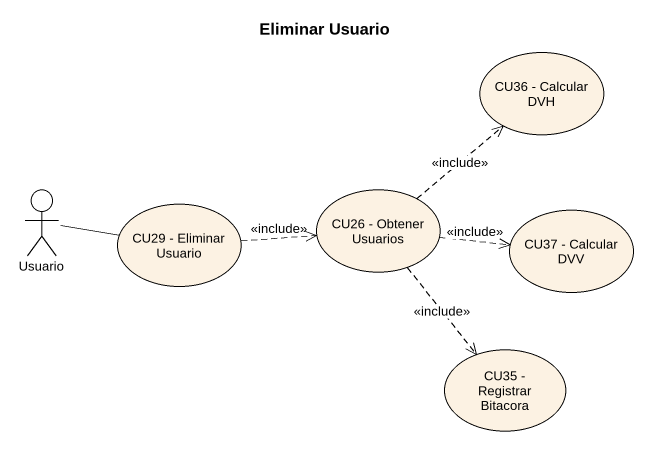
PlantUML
@startuml
title Eliminar Usuario
usecase "CU36 - Calcular DVH" as CU36_Calcular_DVH
actor Usuario
usecase "CU29 - Eliminar Usuario" as CU29_Eliminar_Usuario
usecase "CU26 - Obtener Usuarios" as CU26_Obtener_Usuarios
usecase "CU37 - Calcular DVV" as CU37_Calcular_DVV
usecase "CU35 - Registrar Bitacora" as CU35_Registrar_Bitacora
Usuario -right- CU29_Eliminar_Usuario
CU29_Eliminar_Usuario .right.> CU26_Obtener_Usuarios : <<include>>
CU26_Obtener_Usuarios .up.> CU36_Calcular_DVH : <<include>>
CU26_Obtener_Usuarios .right.> CU37_Calcular_DVV : <<include>>
CU26_Obtener_Usuarios ..> CU35_Registrar_Bitacora : <<include>>
@enduml
